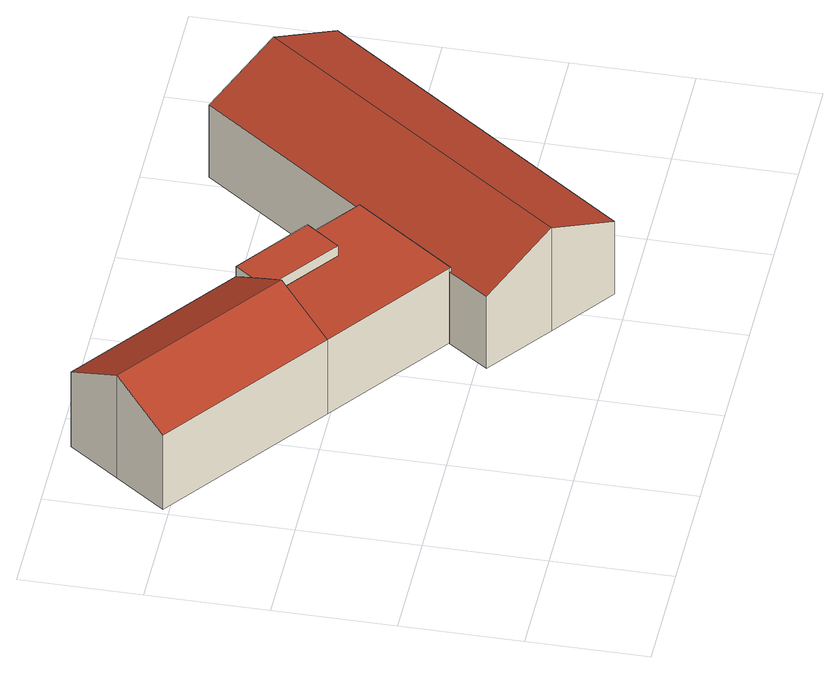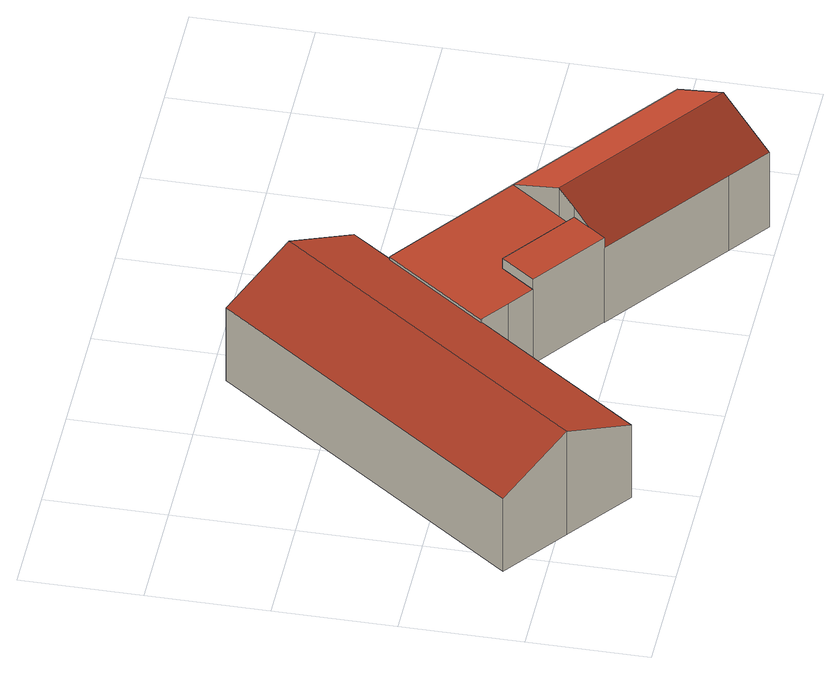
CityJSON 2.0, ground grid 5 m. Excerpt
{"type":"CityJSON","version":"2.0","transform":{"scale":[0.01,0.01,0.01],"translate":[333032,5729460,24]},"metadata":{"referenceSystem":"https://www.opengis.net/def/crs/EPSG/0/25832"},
"CityObjects":{
"building1":{"type":"Building","attributes":{"Gemeindeschluessel":"05170048","Geometrietyp2DReferenz":"3000","function":"31001_2510"},"address":[{"country":"Germany","locality":"Wesel","thoroughfareNumber":"204","thoroughfareName":"Emmericher Straße"}],"children":["building1-1","building1-2","building1-3"]},
"building1-1":{"type":"BuildingPart","attributes":{"roofType":"3100","measuredHeight":5.14},"parents":["building1"],"geometry":[{"type":"MultiSurface","lod":"2","boundaries":[[[0,1,2,3]],[[4,5,1,0]],[[6,7,5,4]],[[8,9,7,6]],[[10,11,9,8]],[[0,3,12,4]],[[13,10,8,6,4,12]],[[2,1,5,7,9,11,14,15]],[[12,3,16]],[[16,3,2,15]],[[17,14,11,18]],[[13,19,20]],[[10,20,19,17,18]],[[13,12,16,21]],[[14,21,16,15]]],"semantics":{"surfaces":[{"type":"WallSurface"},{"type":"RoofSurface"},{"type":"GroundSurface"},{"type":"ClosureSurface"}],"values":[0,0,0,0,0,1,1,2,0,3,0,0,3,0,3]}}]},
"building1-2":{"type":"BuildingPart","attributes":{"roofType":"1000","measuredHeight":3.72},"parents":["building1"],"geometry":[{"type":"MultiSurface","lod":"2","boundaries":[[[22,23,24,25]],[[3,2,23,22]],[[26,27,28,29]],[[30,31,27,26]],[[32,33,31,30]],[[25,24,33,32]],[[30,26,29,34,21,3,22,25,32]],[[23,2,14,35,28,27,31,33,24]],[[3,16,15,2]],[[16,21,14,15]],[[17,36,35,14]],[[21,34,36,17]],[[36,37,28,35]],[[34,29,37,36]]],"semantics":{"surfaces":[{"type":"WallSurface"},{"type":"RoofSurface"},{"type":"GroundSurface"},{"type":"ClosureSurface"}],"values":[0,0,0,0,0,0,1,2,3,3,0,3,0,3]}}]},
"building1-3":{"type":"BuildingPart","attributes":{"roofType":"1000","measuredHeight":4.21},"address":[{"country":"Germany","locality":"Wesel","thoroughfareNumber":"204","thoroughfareName":"Emmericher Straße"}],"parents":["building1"],"geometry":[{"type":"MultiSurface","lod":"2","boundaries":[[[38,37,18,39]],[[19,40,38,39]],[[36,17,18,37]],[[38,40,34,29]],[[36,37,29,34]],[[40,19,21,34]],[[17,36,34,21]],[[39,10,20]],[[19,20,10,18,17]]],"semantics":{"surfaces":[{"type":"WallSurface"},{"type":"RoofSurface"},{"type":"GroundSurface"},{"type":"ClosureSurface"}],"values":[0,1,2,0,3,0,3,0,3]}}]},
"building2":{"type":"Building","attributes":{"Geometrietyp2DReferenz":"3000","Gemeindeschluessel":"05170048","function":"31001_2510","roofType":"3100","measuredHeight":5.14},"address":[{"country":"Germany","locality":"Wesel","thoroughfareNumber":"204","thoroughfareName":"Emmericher Straße"}],"geometry":[{"type":"Solid","lod":"2","boundaries":[[[[41,42,43,44]],[[45,46,42,41]],[[47,48,46,45]],[[49,50,48,47]],[[51,52,50,49]],[[53,54,52,51]],[[55,56,54,53]],[[57,58,56,55]],[[59,60,58,57]],[[44,43,60,59]],[[53,51,49,47,45,41,44,55]],[[59,57,55,44]],[[42,46,48,50,52,54,56,58,60,43]]]],"semantics":{"surfaces":[{"type":"WallSurface"},{"type":"RoofSurface"},{"type":"GroundSurface"}],"values":[[0,0,0,0,0,0,0,0,0,0,1,1,2]]}}]}
},
"vertices":[
[24,1527,461],[24,1527,89],[717,1013,89],[717,1013,461],[180,1738,602],[180,1738,89],[336,1949,461],[336,1949,89],[507,1822,461],[507,1822,89],[1029,1434,461],[1029,1434,89],[873,1224,602],[926,1294,555],[926,1294,89],[873,1224,89],[873,1224,461],[926,1294,90],[1029,1434,90],[926,1294,511],[974,1359,511],[926,1294,461],
[1234,631,461],[1234,631,89],[1240,627,89],[1240,627,461],[1435,1133,461],[1435,1133,89],[1332,1210,89],[1332,1210,461],[1546,1051,461],[1546,1051,89],[1551,1047,461],[1551,1047,89],[1228,1070,461],[1228,1070,89],[1228,1070,90],[1332,1210,90],
[1332,1210,511],[1029,1434,511],[1228,1070,511],
[1111,463,443],[1111,463,86],[1385,259,86],[1385,259,600],[1234,631,443],[1234,631,86],[1240,627,447],[1240,627,86],[1551,1047,448],[1551,1047,86],[1546,1051,445],[1546,1051,86],[2054,1737,448],[2054,1737,86],[2324,1536,600],[2324,1536,86],[2594,1336,448],[2594,1336,86],[1651,62,448],[1651,62,86]
]}
